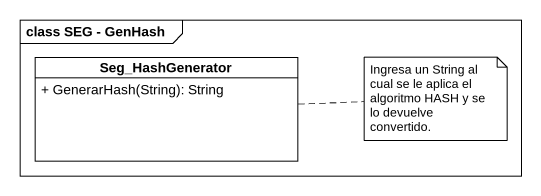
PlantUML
@startuml
mainframe class SEG - GenHash
hide circle
hide empty members
skinparam classAttributeIconSize 0
class Seg_HashGenerator {
  + GenerarHash(String): String
}
note right of Seg_HashGenerator : Ingresa un String al cual se le aplica el algoritmo HASH y se lo devuelve convertido.
@enduml
